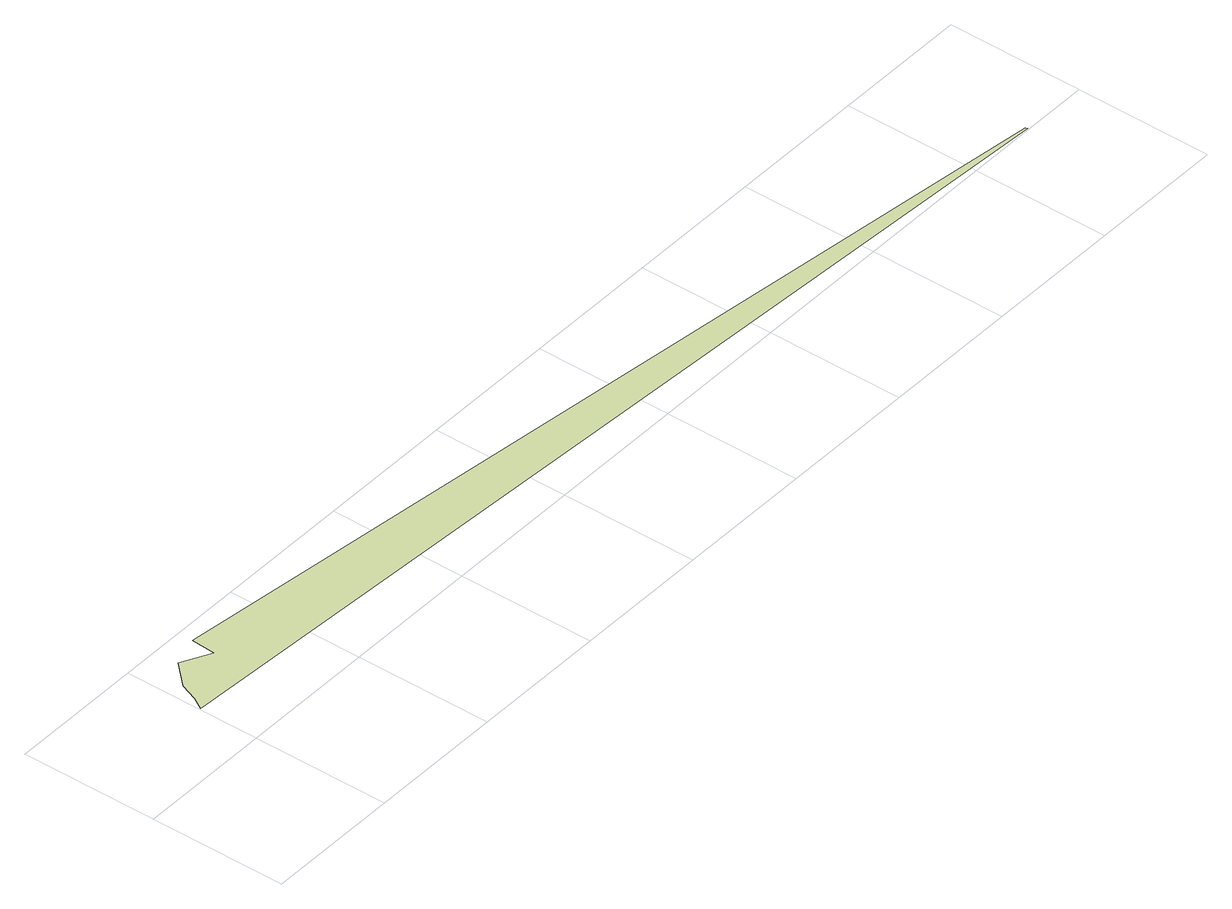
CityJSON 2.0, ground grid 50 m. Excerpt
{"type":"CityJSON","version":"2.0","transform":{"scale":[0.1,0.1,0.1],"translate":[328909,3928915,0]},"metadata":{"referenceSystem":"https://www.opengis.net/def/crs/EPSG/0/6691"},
"CityObjects":{
"landuse1":{"type":"LandUse","attributes":{"class":"203","LandUseDetailAttribute.orgLandUse":"10400","LandUseDetailAttribute.prefecture":"14","LandUseDetailAttribute.city":"14150","LandUseDetailAttribute.note":"都道府県","LandUseDetailAttribute.surveyYear":2015},"geometry":[{"type":"MultiSurface","lod":"1","boundaries":[[[0,1,2,3,4,5,6,7]]]}]}
},
"vertices":[
[248,445,0],[243,356,0],[136,412,0],[59,331,0],[35,266,0],[7,221,0],[3757,4,0],[3754,12,0]
]}
